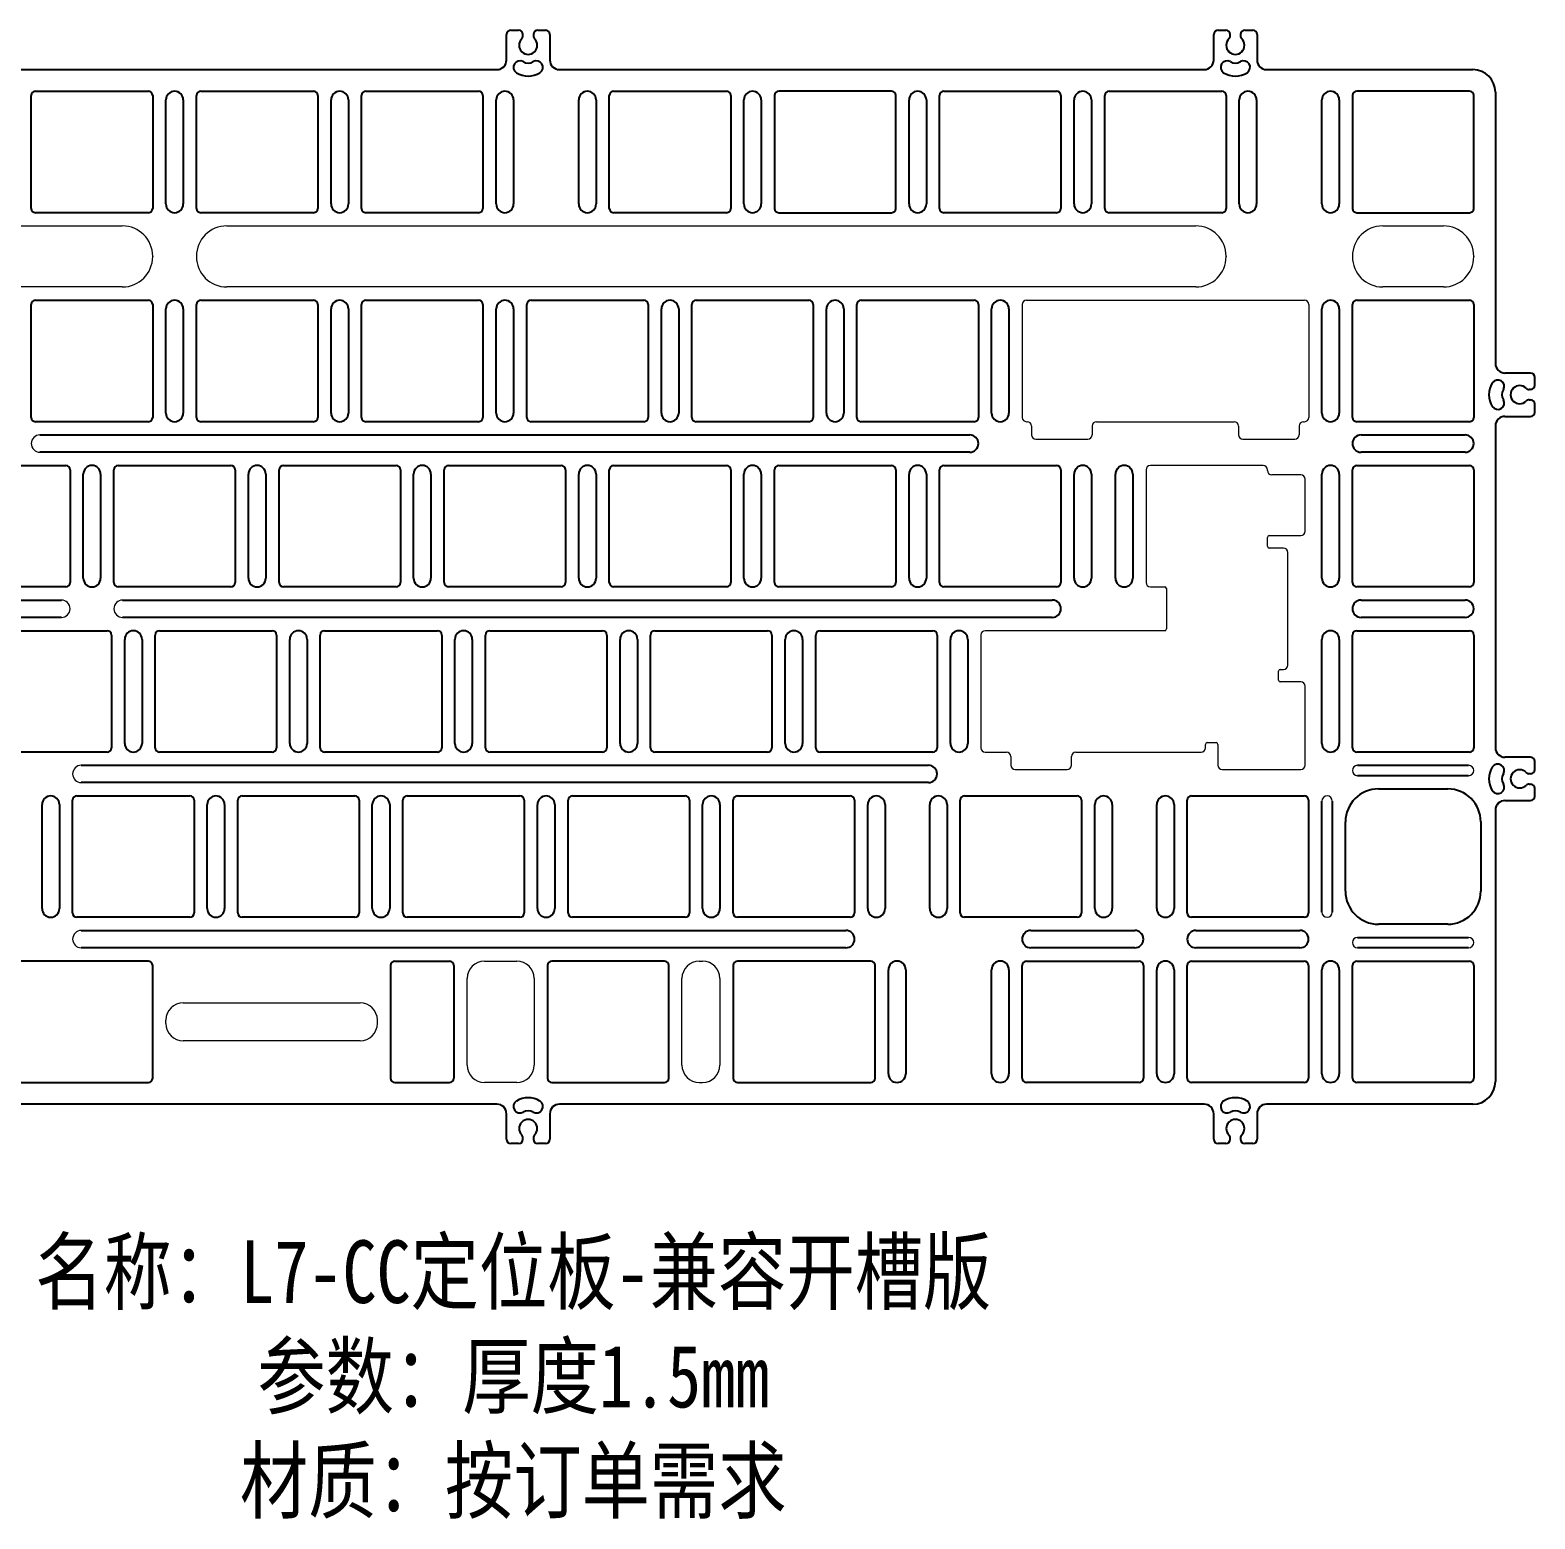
# Model space of a CAD drawing. Header units: millimetres. Extents: x 11762 to 12076, y -129 to 43.
# Drawn here: x 11902.2 to 12075.8, y -128.5 to 43.2 of the extents above; entities that cross this region are included whole.
import ezdxf

# ---------------------------------------------------------------- set-up
doc = ezdxf.new("R2010")
doc.units = ezdxf.units.MM
doc.layers.add('图框', color=7, linetype='Continuous')
doc.layers.add('标注', color=3, linetype='Continuous', lineweight=9)
doc.styles.add('宋体', font='', dxfattribs={"width": 0.8})
doc.styles.get('宋体').set_extended_font_data('SimSun')

# ---------------------------------------------------------------- blocks, each defined once
blk = doc.blocks.new('dwbhcjjrk')
at = {"color": 7, "linetype": 'Continuous'}
for p, q in [((45104.66, -5208.81), (45104.66, -5221.81)), ((45118.16, -5208.31), (45105.16, -5208.31)), ((45118.66, -5208.9), (45118.66, -5208.81)), ((45122.52, -5209.4), (45119.16, -5209.4)), ((45123.02, -5215.9), (45123.02, -5209.9)), ((45118.86, -5216.4), (45122.52, -5216.4)), ((45118.66, -5217.63), (45118.66, -5216.6)), ((45120.52, -5217.83), (45118.86, -5217.83)), ((45121.02, -5231.33), (45121.02, -5218.33)), ((45105.16, -5222.31), (45106.82, -5222.31)), ((45107.02, -5222.51), (45107.02, -5227.16)), ((45085.61, -5227.86), (45085.61, -5240.86)), ((45106.82, -5227.36), (45086.11, -5227.36)), ((45119.95, -5233.07), (45119.95, -5232.03)), ((45120.15, -5231.83), (45120.52, -5231.83)), ((45122.52, -5233.27), (45120.15, -5233.27)), ((45123.02, -5242.86), (45123.02, -5233.77)), ((45111.51, -5240.86), (45111.51, -5240.47)), ((45111.71, -5240.27), (45112.75, -5240.27)), ((45112.95, -5240.47), (45112.95, -5242.86)), ((45086.11, -5241.36), (45088.57, -5241.36)), ((45089.07, -5241.86), (45089.07, -5242.86)), ((45096.07, -5242.86), (45096.07, -5241.86)), ((45096.57, -5241.36), (45111.01, -5241.36)), ((45089.57, -5243.36), (45095.57, -5243.36)), ((45113.45, -5243.36), (45122.52, -5243.36))]:
    blk.add_line(p, q, dxfattribs=at)
for centre, radius, start, end in [((45105.16, -5208.81), 0.5, 90, 180), ((45118.16, -5208.81), 0.5, 0, 90), ((45119.16, -5208.9), 0.5, 180, 270), ((45122.52, -5209.9), 0.5, 0, 90), ((45118.86, -5216.6), 0.2, 90, 180), ((45122.52, -5215.9), 0.5, 270, 0), ((45118.86, -5217.63), 0.2, 180, 270), ((45120.52, -5218.33), 0.5, 0, 90), ((45105.16, -5221.81), 0.5, 180, 270), ((45106.82, -5222.51), 0.2, 0, 90), ((45086.11, -5227.86), 0.5, 90, 180), ((45106.82, -5227.16), 0.2, 270, 0), ((45120.15, -5232.03), 0.2, 90, 180), ((45120.52, -5231.33), 0.5, 270, 0), ((45120.15, -5233.07), 0.2, 180, 270), ((45122.52, -5233.77), 0.5, 0, 90), ((45111.71, -5240.47), 0.2, 90, 180), ((45112.75, -5240.47), 0.2, 0, 90), ((45086.11, -5240.86), 0.5, 180, 270), ((45088.57, -5241.86), 0.5, 0, 90), ((45096.57, -5241.86), 0.5, 90, 180), ((45111.01, -5240.86), 0.5, 270, 0), ((45089.57, -5242.86), 0.5, 180, 270), ((45095.57, -5242.86), 0.5, 270, 0), ((45113.45, -5242.86), 0.5, 180, 270), ((45122.52, -5242.86), 0.5, 270, 0)]:
    blk.add_arc(centre, radius, start, end, dxfattribs=at)
blk = doc.blocks.new('tgjrkk')
at = {"color": 7}
for p, q in [((45404.43, -5423), (45436.48, -5423)), ((45403.93, -5423.5), (45403.93, -5436.5)), ((45436.98, -5423.5), (45436.98, -5436.5)), ((45404.43, -5437), (45404.51, -5437)), ((45405.01, -5437.5), (45405.01, -5438.5)), ((45412.01, -5437.5), (45412.01, -5438.5)), ((45412.51, -5437), (45428.39, -5437)), ((45428.89, -5437.5), (45428.89, -5438.5)), ((45435.89, -5437.5), (45435.89, -5438.5)), ((45436.39, -5437), (45436.48, -5437)), ((45405.51, -5439), (45411.51, -5439)), ((45429.39, -5439), (45435.39, -5439))]:
    blk.add_line(p, q, dxfattribs=at)
for centre, start, end in [((45404.43, -5423.5), 90, 180), ((45436.48, -5423.5), 0, 90), ((45404.43, -5436.5), 180, 270), ((45436.48, -5436.5), 270, 0), ((45404.51, -5437.5), 0, 90), ((45405.51, -5438.5), 180, 270), ((45411.51, -5438.5), 270, 0), ((45412.51, -5437.5), 90, 180), ((45428.39, -5437.5), 0, 90), ((45429.39, -5438.5), 180, 270), ((45435.39, -5438.5), 270, 0), ((45436.39, -5437.5), 90, 180)]:
    blk.add_arc(centre, 0.5, start, end, dxfattribs=at)

msp = doc.modelspace()

# ---------------------------------------------------------------- linework, layer by layer
at = {"color": 7, "linetype": 'Continuous'}
for p, q in [((11957.12, 39.72), (11957.12, 42.67)), ((11957.62, 43.17), (11958.52, 43.17)), ((11959.02, 42.51), (11959.02, 42.67)), ((11960.22, 42.67), (11960.22, 42.51)), ((11960.72, 43.17), (11961.62, 43.17)), ((11962.12, 42.67), (11962.12, 39.72)), ((12038.7, 39.72), (12038.7, 42.67)), ((12039.2, 43.17), (12040.1, 43.17)), ((12040.6, 42.51), (12040.6, 42.67)), ((12041.8, 42.67), (12041.8, 42.51)), ((12042.3, 43.17), (12043.2, 43.17)), ((12043.7, 42.67), (12043.7, 39.72)), ((11881.64, 38.62), (11956.02, 38.62)), ((11963.22, 38.62), (12037.6, 38.62)), ((12044.8, 38.62), (12068.6, 38.62)), ((11902.3, 22.62), (11902.3, 35.62)), ((11902.8, 36.12), (11915.8, 36.12)), ((11916.3, 35.62), (11916.3, 22.62)), ((11921.35, 22.62), (11921.35, 35.62)), ((11921.85, 36.12), (11934.85, 36.12)), ((11935.35, 35.62), (11935.35, 22.62)), ((11940.4, 22.62), (11940.4, 35.62)), ((11940.9, 36.12), (11953.9, 36.12)), ((11954.4, 35.62), (11954.4, 22.62)), ((11968.98, 22.62), (11968.98, 35.62)), ((11969.48, 36.12), (11982.48, 36.12)), ((11982.98, 35.62), (11982.98, 22.62)), ((11988.03, 35.62), (11988.03, 22.62)), ((12001.53, 36.12), (11988.53, 36.12)), ((12002.03, 22.62), (12002.03, 35.62)), ((12007.08, 22.62), (12007.08, 35.62)), ((12007.58, 36.12), (12020.58, 36.12)), ((12021.08, 35.62), (12021.08, 22.62)), ((12026.13, 22.62), (12026.13, 35.62)), ((12026.63, 36.12), (12039.63, 36.12)), ((12040.13, 35.62), (12040.13, 22.62)), ((12054.7, 35.62), (12054.7, 22.62)), ((12068.2, 36.12), (12055.2, 36.12)), ((12068.7, 22.62), (12068.7, 35.62)), ((12071.2, 36.02), (12071.2, 4.71)), ((11915.8, 22.12), (11902.8, 22.12)), ((11934.85, 22.12), (11921.85, 22.12)), ((11953.9, 22.12), (11940.9, 22.12)), ((11982.48, 22.12), (11969.48, 22.12)), ((11988.53, 22.12), (12001.53, 22.12)), ((12020.58, 22.12), (12007.58, 22.12)), ((12039.63, 22.12), (12026.63, 22.12)), ((12055.2, 22.12), (12068.2, 22.12)), ((11902.3, -1.48), (11902.3, 11.52)), ((11902.8, 12.02), (11915.8, 12.02)), ((11916.3, 11.52), (11916.3, -1.48)), ((11921.35, -1.48), (11921.35, 11.52)), ((11921.85, 12.02), (11934.85, 12.02)), ((11935.35, 11.52), (11935.35, -1.48)), ((11940.4, -1.48), (11940.4, 11.52)), ((11940.9, 12.02), (11953.9, 12.02)), ((11954.4, 11.52), (11954.4, -1.48)), ((11959.45, -1.48), (11959.45, 11.52)), ((11959.95, 12.02), (11972.95, 12.02)), ((11973.45, 11.52), (11973.45, -1.48)), ((11978.5, -1.48), (11978.5, 11.52)), ((11979, 12.02), (11992, 12.02)), ((11992.5, 11.52), (11992.5, -1.48)), ((11997.55, -1.48), (11997.55, 11.52)), ((11998.05, 12.02), (12011.05, 12.02)), ((12011.55, 11.52), (12011.55, -1.48)), ((12054.7, -1.48), (12054.7, 11.52)), ((12055.2, 12.02), (12068.2, 12.02)), ((12068.7, 11.52), (12068.7, -1.48)), ((12075.25, 3.63), (12072.3, 3.63)), ((12075.75, 2.23), (12075.75, 3.13)), ((12075.25, 1.73), (12075.1, 1.73)), ((12075.1, 0.53), (12075.25, 0.53)), ((12075.75, -0.87), (12075.75, 0.03)), ((12072.3, -1.37), (12075.25, -1.37)), ((11915.8, -1.98), (11902.8, -1.98)), ((11934.85, -1.98), (11921.85, -1.98)), ((11953.9, -1.98), (11940.9, -1.98)), ((11972.95, -1.98), (11959.95, -1.98)), ((11992, -1.98), (11979, -1.98)), ((12011.05, -1.98), (11998.05, -1.98)), ((12068.2, -1.98), (12055.2, -1.98)), ((12071.2, -2.46), (12071.2, -39.59)), ((11893.28, -7.03), (11906.28, -7.03)), ((11906.78, -7.53), (11906.78, -20.53)), ((11911.83, -20.53), (11911.83, -7.53)), ((11912.33, -7.03), (11925.33, -7.03)), ((11925.83, -7.53), (11925.83, -20.53)), ((11930.88, -20.53), (11930.88, -7.53)), ((11931.38, -7.03), (11944.38, -7.03)), ((11944.88, -7.53), (11944.88, -20.53)), ((11949.93, -20.53), (11949.93, -7.53)), ((11950.43, -7.03), (11963.43, -7.03)), ((11963.93, -7.53), (11963.93, -20.53)), ((11968.98, -20.53), (11968.98, -7.53)), ((11969.48, -7.03), (11982.48, -7.03)), ((11982.98, -7.53), (11982.98, -20.53)), ((11988.03, -20.53), (11988.03, -7.53)), ((11988.53, -7.03), (12001.53, -7.03)), ((12002.03, -7.53), (12002.03, -20.53)), ((12007.08, -20.53), (12007.08, -7.53)), ((12007.58, -7.03), (12020.58, -7.03)), ((12021.08, -7.53), (12021.08, -20.53)), ((12054.7, -20.53), (12054.7, -7.53)), ((12055.2, -7.03), (12068.2, -7.03)), ((12068.7, -7.53), (12068.7, -20.53)), ((11906.28, -21.03), (11893.28, -21.03)), ((11925.33, -21.03), (11912.33, -21.03)), ((11944.38, -21.03), (11931.38, -21.03)), ((11963.43, -21.03), (11950.43, -21.03)), ((11982.48, -21.03), (11969.48, -21.03)), ((12001.53, -21.03), (11988.53, -21.03)), ((12020.58, -21.03), (12007.58, -21.03)), ((12068.2, -21.03), (12055.2, -21.03)), ((11898.04, -26.08), (11911.04, -26.08)), ((11911.54, -26.58), (11911.54, -39.58)), ((11916.59, -39.58), (11916.59, -26.58)), ((11917.09, -26.08), (11930.09, -26.08)), ((11930.59, -26.58), (11930.59, -39.58)), ((11935.64, -39.58), (11935.64, -26.58)), ((11936.14, -26.08), (11949.14, -26.08)), ((11949.64, -26.58), (11949.64, -39.58)), ((11954.69, -39.58), (11954.69, -26.58)), ((11955.19, -26.08), (11968.19, -26.08)), ((11968.69, -26.58), (11968.69, -39.58)), ((11973.74, -39.58), (11973.74, -26.58)), ((11974.24, -26.08), (11987.24, -26.08)), ((11987.74, -26.58), (11987.74, -39.58)), ((11992.79, -39.58), (11992.79, -26.58)), ((11993.29, -26.08), (12006.29, -26.08)), ((12006.79, -26.58), (12006.79, -39.58)), ((12054.7, -39.58), (12054.7, -26.58)), ((12055.2, -26.08), (12068.2, -26.08)), ((12068.7, -26.58), (12068.7, -39.58)), ((11911.04, -40.08), (11898.04, -40.08)), ((11930.09, -40.08), (11917.09, -40.08)), ((11949.14, -40.08), (11936.14, -40.08)), ((11968.19, -40.08), (11955.19, -40.08)), ((11987.24, -40.08), (11974.24, -40.08)), ((12006.29, -40.08), (11993.29, -40.08)), ((12068.2, -40.08), (12055.2, -40.08)), ((12075.25, -40.67), (12072.3, -40.67)), ((12075.75, -42.07), (12075.75, -41.17)), ((12075.25, -42.57), (12075.1, -42.57)), ((11907.57, -45.13), (11920.57, -45.13)), ((11926.62, -45.13), (11939.62, -45.13)), ((11945.67, -45.13), (11958.67, -45.13)), ((11964.72, -45.13), (11977.72, -45.13)), ((11983.77, -45.13), (11996.77, -45.13)), ((12009.96, -45.13), (12022.96, -45.13)), ((12036.15, -45.13), (12049.15, -45.13)), ((12057.7, -44.33), (12065.7, -44.33)), ((12075.1, -43.77), (12075.25, -43.77)), ((12075.75, -45.17), (12075.75, -44.27)), ((11907.07, -58.63), (11907.07, -45.63)), ((11921.07, -45.63), (11921.07, -58.63)), ((11926.12, -58.63), (11926.12, -45.63)), ((11940.12, -45.63), (11940.12, -58.63)), ((11945.17, -58.63), (11945.17, -45.63)), ((11959.17, -45.63), (11959.17, -58.63)), ((11964.22, -58.63), (11964.22, -45.63)), ((11978.22, -45.63), (11978.22, -58.63)), ((11983.27, -58.63), (11983.27, -45.63)), ((11997.27, -45.63), (11997.27, -58.63)), ((12009.46, -58.63), (12009.46, -45.63)), ((12023.46, -45.63), (12023.46, -58.63)), ((12035.65, -58.63), (12035.65, -45.63)), ((12049.65, -45.63), (12049.65, -58.63)), ((12071.2, -46.76), (12071.2, -78.08)), ((12072.3, -45.67), (12075.25, -45.67)), ((12053.9, -56.13), (12053.9, -48.13)), ((12069.5, -48.13), (12069.5, -56.13)), ((11920.57, -59.13), (11907.57, -59.13)), ((11939.62, -59.13), (11926.62, -59.13)), ((11958.67, -59.13), (11945.67, -59.13)), ((11977.72, -59.13), (11964.72, -59.13)), ((11996.77, -59.13), (11983.77, -59.13)), ((12022.96, -59.13), (12009.96, -59.13)), ((12049.15, -59.13), (12036.15, -59.13)), ((12065.7, -59.93), (12057.7, -59.93)), ((11915.8, -64.18), (11890.9, -64.18)), ((11975.34, -64.18), (11962.34, -64.18)), ((11999.15, -64.18), (11983.77, -64.18)), ((12017.1, -64.18), (12030.1, -64.18)), ((12036.15, -64.18), (12049.15, -64.18)), ((12055.2, -64.18), (12068.2, -64.18)), ((11916.3, -77.68), (11916.3, -64.68)), ((11961.84, -64.68), (11961.84, -77.68)), ((11975.84, -77.68), (11975.84, -64.68)), ((11983.27, -64.68), (11983.27, -77.68)), ((11999.65, -77.68), (11999.65, -64.68)), ((12016.6, -77.68), (12016.6, -64.68)), ((12030.6, -64.68), (12030.6, -77.68)), ((12035.65, -77.68), (12035.65, -64.68)), ((12049.65, -64.68), (12049.65, -77.68)), ((12054.7, -77.68), (12054.7, -64.68)), ((12068.7, -64.68), (12068.7, -77.68)), ((11890.9, -78.18), (11915.8, -78.18)), ((11962.34, -78.18), (11975.34, -78.18)), ((11983.77, -78.18), (11999.15, -78.18)), ((12030.1, -78.18), (12017.1, -78.18)), ((12049.15, -78.18), (12036.15, -78.18)), ((12068.2, -78.18), (12055.2, -78.18)), ((11956.02, -80.68), (11881.64, -80.68)), ((12037.6, -80.68), (11963.22, -80.68)), ((12068.6, -80.68), (12044.8, -80.68)), ((11957.12, -84.73), (11957.12, -81.78)), ((11962.12, -81.78), (11962.12, -84.73)), ((12038.7, -84.73), (12038.7, -81.78)), ((12043.7, -81.78), (12043.7, -84.73)), ((11959.02, -84.73), (11959.02, -84.57)), ((11960.22, -84.57), (11960.22, -84.73)), ((12040.6, -84.73), (12040.6, -84.57)), ((12041.8, -84.57), (12041.8, -84.73)), ((11958.52, -85.23), (11957.62, -85.23)), ((11961.62, -85.23), (11960.72, -85.23)), ((12040.1, -85.23), (12039.2, -85.23)), ((12043.2, -85.23), (12042.3, -85.23))]:
    msp.add_line(p, q, dxfattribs=at)
at = {"color": 2, "linetype": 'Continuous'}
for p, q in [((11917.83, 23.12), (11917.83, 35.12)), ((11919.83, 35.12), (11919.83, 23.12)), ((11936.88, 23.12), (11936.88, 35.12)), ((11938.88, 35.12), (11938.88, 23.12)), ((11955.93, 23.12), (11955.93, 35.12)), ((11957.93, 35.12), (11957.93, 23.12)), ((11965.45, 23.12), (11965.45, 35.12)), ((11967.45, 35.12), (11967.45, 23.12)), ((11984.5, 23.12), (11984.5, 35.12)), ((11986.5, 35.12), (11986.5, 23.12)), ((12003.55, 23.12), (12003.55, 35.12)), ((12005.55, 35.12), (12005.55, 23.12)), ((12022.6, 23.12), (12022.6, 35.12)), ((12024.6, 35.12), (12024.6, 23.12)), ((12041.65, 23.12), (12041.65, 35.12)), ((12043.65, 35.12), (12043.65, 23.12)), ((12051.18, 23.12), (12051.18, 35.12)), ((12053.18, 35.12), (12053.18, 23.12)), ((11917.83, -0.98), (11917.83, 11.02)), ((11919.83, 11.02), (11919.83, -0.98)), ((11936.88, -0.98), (11936.88, 11.02)), ((11938.88, 11.02), (11938.88, -0.98)), ((11955.93, -0.98), (11955.93, 11.02)), ((11957.93, 11.02), (11957.93, -0.98)), ((11974.98, -0.98), (11974.98, 11.02)), ((11976.98, 11.02), (11976.98, -0.98)), ((11994.03, -0.98), (11994.03, 11.02)), ((11996.03, 11.02), (11996.03, -0.98)), ((12013.08, -0.98), (12013.08, 11.02)), ((12015.08, 11.02), (12015.08, -0.98)), ((12051.18, -0.98), (12051.18, 11.02)), ((12053.18, 11.02), (12053.18, -0.98)), ((11903.3, -3.5), (12010.55, -3.5)), ((12055.7, -3.5), (12067.7, -3.5)), ((12010.55, -5.5), (11903.3, -5.5)), ((12067.7, -5.5), (12055.7, -5.5)), ((11908.3, -20.03), (11908.3, -8.03)), ((11910.3, -8.03), (11910.3, -20.03)), ((11927.35, -20.03), (11927.35, -8.03)), ((11929.35, -8.03), (11929.35, -20.03)), ((11946.4, -20.03), (11946.4, -8.03)), ((11948.4, -8.03), (11948.4, -20.03)), ((11965.45, -20.03), (11965.45, -8.03)), ((11967.45, -8.03), (11967.45, -20.03)), ((11984.5, -20.03), (11984.5, -8.03)), ((11986.5, -8.03), (11986.5, -20.03)), ((12003.55, -20.03), (12003.55, -8.03)), ((12005.55, -8.03), (12005.55, -20.03)), ((12022.6, -20.03), (12022.6, -8.03)), ((12024.6, -8.03), (12024.6, -20.03)), ((12027.37, -20.03), (12027.37, -8.03)), ((12029.37, -8.03), (12029.37, -20.03)), ((12051.18, -20.03), (12051.18, -8.03)), ((12053.18, -8.03), (12053.18, -20.03)), ((11798.53, -22.55), (11905.78, -22.55)), ((11912.83, -22.55), (12020.08, -22.55)), ((12055.7, -22.55), (12067.7, -22.55)), ((11905.78, -24.55), (11798.53, -24.55)), ((12020.08, -24.55), (11912.83, -24.55)), ((12067.7, -24.55), (12055.7, -24.55)), ((11913.07, -39.08), (11913.07, -27.08)), ((11915.07, -27.08), (11915.07, -39.08)), ((11932.12, -39.08), (11932.12, -27.08)), ((11934.12, -27.08), (11934.12, -39.08)), ((11951.17, -39.08), (11951.17, -27.08)), ((11953.17, -27.08), (11953.17, -39.08)), ((11970.22, -39.08), (11970.22, -27.08)), ((11972.22, -27.08), (11972.22, -39.08)), ((11989.27, -39.08), (11989.27, -27.08)), ((11991.27, -27.08), (11991.27, -39.08)), ((12008.32, -39.08), (12008.32, -27.08)), ((12010.32, -27.08), (12010.32, -39.08)), ((12051.18, -39.08), (12051.18, -27.08)), ((12053.18, -27.08), (12053.18, -39.08)), ((11908.07, -41.6), (12005.79, -41.6)), ((12055.3, -41.6), (12068.1, -41.6)), ((12068.1, -42.8), (12055.3, -42.8)), ((12005.79, -43.6), (11908.07, -43.6)), ((11903.54, -58.13), (11903.54, -46.13)), ((11905.54, -46.13), (11905.54, -58.13)), ((11922.59, -58.13), (11922.59, -46.13)), ((11924.59, -46.13), (11924.59, -58.13)), ((11941.64, -58.13), (11941.64, -46.13)), ((11943.64, -46.13), (11943.64, -58.13)), ((11960.69, -58.13), (11960.69, -46.13)), ((11962.69, -46.13), (11962.69, -58.13)), ((11979.74, -58.13), (11979.74, -46.13)), ((11981.74, -46.13), (11981.74, -58.13)), ((11998.79, -58.13), (11998.79, -46.13)), ((12000.79, -46.13), (12000.79, -58.13)), ((12005.94, -58.13), (12005.94, -46.13)), ((12007.94, -46.13), (12007.94, -58.13)), ((12024.99, -58.13), (12024.99, -46.13)), ((12026.99, -46.13), (12026.99, -58.13)), ((12032.13, -58.13), (12032.13, -46.13)), ((12034.13, -46.13), (12034.13, -58.13)), ((12051.18, -58.53), (12051.18, -45.73)), ((12052.38, -45.73), (12052.38, -58.53)), ((11908.07, -60.65), (11996.27, -60.65)), ((12017.6, -60.65), (12029.6, -60.65)), ((12036.65, -60.65), (12048.65, -60.65)), ((12055.3, -61.45), (12068.1, -61.45)), ((11996.27, -62.65), (11908.07, -62.65)), ((12029.6, -62.65), (12017.6, -62.65)), ((12048.65, -62.65), (12036.65, -62.65)), ((12068.1, -62.65), (12055.3, -62.65)), ((12001.17, -77.18), (12001.17, -65.18)), ((12003.17, -65.18), (12003.17, -77.18)), ((12013.08, -77.18), (12013.08, -65.18)), ((12015.08, -65.18), (12015.08, -77.18)), ((12032.13, -77.18), (12032.13, -65.18)), ((12034.13, -65.18), (12034.13, -77.18)), ((12051.18, -77.18), (12051.18, -65.18)), ((12053.18, -65.18), (12053.18, -77.18))]:
    msp.add_line(p, q, dxfattribs=at)
at = {"color": 7}
for p, q in [((11944.25, -64.18), (11950.55, -64.18)), ((11943.75, -64.68), (11943.75, -77.68)), ((11951.05, -64.68), (11951.05, -77.68)), ((11944.25, -78.18), (11950.55, -78.18))]:
    msp.add_line(p, q, dxfattribs=at)
at = {"color": 7, "linetype": 'Continuous'}
for centre, radius, start, end in [((11957.62, 42.67), 0.5, 90, 180), ((11958.52, 42.67), 0.5, 360, 90), ((11959.62, 41.42), 1.05, 135.2111, 44.7937), ((11958.52, 42.51), 0.5, 315.2111, 0), ((11960.72, 42.67), 0.5, 90, 180), ((11960.72, 42.51), 0.5, 180, 224.7937), ((11961.62, 42.67), 0.5, 0, 90), ((12039.2, 42.67), 0.5, 90, 180), ((12040.1, 42.67), 0.5, 360, 90), ((12041.2, 41.42), 1.05, 135.2111, 44.7937), ((12040.1, 42.51), 0.5, 315.2111, 0), ((12042.3, 42.67), 0.5, 90, 180), ((12042.3, 42.51), 0.5, 180, 224.7937), ((12043.2, 42.67), 0.5, 0, 90), ((11956.02, 39.72), 1.1, 270, 0), ((11963.22, 39.72), 1.1, 180, 270), ((12037.6, 39.72), 1.1, 270, 0), ((12044.8, 39.72), 1.1, 180, 270), ((12068.6, 36.02), 2.6, 0, 90), ((11902.8, 35.62), 0.5, 90, 180), ((11915.8, 35.62), 0.5, 0, 90), ((11921.85, 35.62), 0.5, 90, 180), ((11934.85, 35.62), 0.5, 0, 90), ((11940.9, 35.62), 0.5, 90, 180), ((11953.9, 35.62), 0.5, 0, 90), ((11969.48, 35.62), 0.5, 90, 180), ((11982.48, 35.62), 0.5, 0, 90), ((11988.53, 35.62), 0.5, 90, 180), ((12001.53, 35.62), 0.5, 0, 90), ((12007.58, 35.62), 0.5, 90, 180), ((12020.58, 35.62), 0.5, 0, 90), ((12026.63, 35.62), 0.5, 90, 180), ((12039.63, 35.62), 0.5, 0, 90), ((12055.2, 35.62), 0.5, 90, 180), ((12068.2, 35.62), 0.5, 0, 90), ((11902.8, 22.62), 0.5, 180, 270), ((11915.8, 22.62), 0.5, 270, 0), ((11921.85, 22.62), 0.5, 180, 270), ((11934.85, 22.62), 0.5, 270, 0), ((11940.9, 22.62), 0.5, 180, 270), ((11953.9, 22.62), 0.5, 270, 0), ((11969.48, 22.62), 0.5, 180, 270), ((11982.48, 22.62), 0.5, 270, 0), ((11988.53, 22.62), 0.5, 180, 270), ((12001.53, 22.62), 0.5, 270, 0), ((12007.58, 22.62), 0.5, 180, 270), ((12020.58, 22.62), 0.5, 270, 0), ((12026.63, 22.62), 0.5, 180, 270), ((12039.63, 22.62), 0.5, 270, 0), ((12055.2, 22.62), 0.5, 180, 270), ((12068.2, 22.62), 0.5, 270, 0), ((11902.8, 11.52), 0.5, 90, 180), ((11915.8, 11.52), 0.5, 0, 90), ((11921.85, 11.52), 0.5, 90, 180), ((11934.85, 11.52), 0.5, 0, 90), ((11940.9, 11.52), 0.5, 90, 180), ((11953.9, 11.52), 0.5, 0, 90), ((11959.95, 11.52), 0.5, 90, 180), ((11972.95, 11.52), 0.5, 0, 90), ((11979, 11.52), 0.5, 90, 180), ((11992, 11.52), 0.5, 0, 90), ((11998.05, 11.52), 0.5, 90, 180), ((12011.05, 11.52), 0.5, 0, 90), ((12055.2, 11.52), 0.5, 90, 180), ((12068.2, 11.52), 0.5, 0, 90), ((12072.3, 4.73), 1.1, 180.7916, 270), ((12075.25, 3.13), 0.5, 0, 90), ((12074, 1.13), 1.05, 45.2063, 314.7889), ((12075.1, 2.23), 0.5, 225.2063, 270), ((12075.25, 2.23), 0.5, 270, 0), ((12075.1, 0.03), 0.5, 90, 134.7889), ((12075.25, 0.03), 0.5, 0, 90), ((11902.8, -1.48), 0.5, 180, 270), ((11915.8, -1.48), 0.5, 270, 360), ((11921.85, -1.48), 0.5, 180, 270), ((11934.85, -1.48), 0.5, 270, 360), ((11940.9, -1.48), 0.5, 180, 270), ((11953.9, -1.48), 0.5, 270, 0), ((11959.95, -1.48), 0.5, 180, 270), ((11972.95, -1.48), 0.5, 270, 0), ((11979, -1.48), 0.5, 180, 270), ((11992, -1.48), 0.5, 270, 0), ((11998.05, -1.48), 0.5, 180, 270), ((12011.05, -1.48), 0.5, 270, 360), ((12055.2, -1.48), 0.5, 180, 270), ((12068.2, -1.48), 0.5, 270, 0), ((12072.3, -2.47), 1.1, 90, 179.2084), ((12075.25, -0.87), 0.5, 270, 0), ((11906.28, -7.53), 0.5, 0, 90), ((11912.33, -7.53), 0.5, 90, 180), ((11925.33, -7.53), 0.5, 0, 90), ((11931.38, -7.53), 0.5, 90, 180), ((11944.38, -7.53), 0.5, 0, 90), ((11950.43, -7.53), 0.5, 90, 180), ((11963.43, -7.53), 0.5, 0, 90), ((11969.48, -7.53), 0.5, 90, 180), ((11982.48, -7.53), 0.5, 0, 90), ((11988.53, -7.53), 0.5, 90, 180), ((12001.53, -7.53), 0.5, 0, 90), ((12007.58, -7.53), 0.5, 90, 180), ((12020.58, -7.53), 0.5, 0, 90), ((12055.2, -7.53), 0.5, 90, 180), ((12068.2, -7.53), 0.5, 0, 90), ((11906.28, -20.53), 0.5, 270, 360), ((11912.33, -20.53), 0.5, 180, 270), ((11925.33, -20.53), 0.5, 270, 360), ((11931.38, -20.53), 0.5, 180, 270), ((11944.38, -20.53), 0.5, 270, 0), ((11950.43, -20.53), 0.5, 180, 270), ((11963.43, -20.53), 0.5, 270, 360), ((11969.48, -20.53), 0.5, 180, 270), ((11982.48, -20.53), 0.5, 270, 360), ((11988.53, -20.53), 0.5, 180, 270), ((12001.53, -20.53), 0.5, 270, 360), ((12007.58, -20.53), 0.5, 180, 270), ((12020.58, -20.53), 0.5, 270, 360), ((12055.2, -20.53), 0.5, 180, 270), ((12068.2, -20.53), 0.5, 270, 0), ((11911.04, -26.58), 0.5, 0, 90), ((11917.09, -26.58), 0.5, 90, 180), ((11930.09, -26.58), 0.5, 0, 90), ((11936.14, -26.58), 0.5, 90, 180), ((11949.14, -26.58), 0.5, 0, 90), ((11955.19, -26.58), 0.5, 90, 180), ((11968.19, -26.58), 0.5, 0, 90), ((11974.24, -26.58), 0.5, 90, 180), ((11987.24, -26.58), 0.5, 0, 90), ((11993.29, -26.58), 0.5, 90, 180), ((12006.29, -26.58), 0.5, 0, 90), ((12055.2, -26.58), 0.5, 90, 180), ((12068.2, -26.58), 0.5, 0, 90), ((11911.04, -39.58), 0.5, 270, 360), ((11917.09, -39.58), 0.5, 180, 270), ((11930.09, -39.58), 0.5, 270, 360), ((11936.14, -39.58), 0.5, 180, 270), ((11949.14, -39.58), 0.5, 270, 0), ((11955.19, -39.58), 0.5, 180, 270), ((11968.19, -39.58), 0.5, 270, 0), ((11974.24, -39.58), 0.5, 180, 270), ((11987.24, -39.58), 0.5, 270, 360), ((11993.29, -39.58), 0.5, 180, 270), ((12006.29, -39.58), 0.5, 270, 360), ((12055.2, -39.58), 0.5, 180, 270), ((12068.2, -39.58), 0.5, 270, 0), ((12072.3, -39.57), 1.1, 180.7916, 270), ((12075.25, -41.17), 0.5, 0, 90), ((12074, -43.17), 1.05, 45.2063, 314.7889), ((12075.1, -42.07), 0.5, 225.2063, 270), ((12075.25, -42.07), 0.5, 270, 0), ((11907.57, -45.63), 0.5, 90, 180), ((11920.57, -45.63), 0.5, 0, 90), ((11926.62, -45.63), 0.5, 90, 180), ((11939.62, -45.63), 0.5, 0, 90), ((11945.67, -45.63), 0.5, 90, 180), ((11958.67, -45.63), 0.5, 0, 90), ((11964.72, -45.63), 0.5, 90, 180), ((11977.72, -45.63), 0.5, 0, 90), ((11983.77, -45.63), 0.5, 90, 180), ((11996.77, -45.63), 0.5, 0, 90), ((12009.96, -45.63), 0.5, 90, 180), ((12022.96, -45.63), 0.5, 0, 90), ((12036.15, -45.63), 0.5, 90, 180), ((12049.15, -45.63), 0.5, 0, 90), ((12057.7, -48.13), 3.8, 90, 180), ((12065.7, -48.13), 3.8, 0, 90), ((12075.1, -44.27), 0.5, 90, 134.7889), ((12075.25, -44.27), 0.5, 0, 90), ((12072.3, -46.77), 1.1, 90, 179.2084), ((12075.25, -45.17), 0.5, 270, 0), ((12057.7, -56.13), 3.8, 180, 270), ((12065.7, -56.13), 3.8, 270, 0), ((11907.57, -58.63), 0.5, 180, 270), ((11920.57, -58.63), 0.5, 270, 0), ((11926.62, -58.63), 0.5, 180, 270), ((11939.62, -58.63), 0.5, 270, 360), ((11945.67, -58.63), 0.5, 180, 270), ((11958.67, -58.63), 0.5, 270, 0), ((11964.72, -58.63), 0.5, 180, 270), ((11977.72, -58.63), 0.5, 270, 0), ((11983.77, -58.63), 0.5, 180, 270), ((11996.77, -58.63), 0.5, 270, 0), ((12009.96, -58.63), 0.5, 180, 270), ((12022.96, -58.63), 0.5, 270, 360), ((12036.15, -58.63), 0.5, 180, 270), ((12049.15, -58.63), 0.5, 270, 360), ((11915.8, -64.68), 0.5, 0, 90), ((11962.34, -64.68), 0.5, 90, 180), ((11975.34, -64.68), 0.5, 0, 90), ((11983.77, -64.68), 0.5, 90, 180), ((11999.15, -64.68), 0.5, 0, 90), ((12017.1, -64.68), 0.5, 90, 180), ((12030.1, -64.68), 0.5, 0, 90), ((12036.15, -64.68), 0.5, 90, 180), ((12049.15, -64.68), 0.5, 0, 90), ((12055.2, -64.68), 0.5, 90, 180), ((12068.2, -64.68), 0.5, 0, 90), ((11915.8, -77.68), 0.5, 270, 0), ((11962.34, -77.68), 0.5, 180, 270), ((11975.34, -77.68), 0.5, 270, 0), ((11983.77, -77.68), 0.5, 180, 270), ((11999.15, -77.68), 0.5, 270, 0), ((12017.1, -77.68), 0.5, 180, 270), ((12030.1, -77.68), 0.5, 270, 0), ((12036.15, -77.68), 0.5, 180, 270), ((12049.15, -77.68), 0.5, 270, 360), ((12055.2, -77.68), 0.5, 180, 270), ((12068.2, -77.68), 0.5, 270, 0), ((12068.6, -78.08), 2.6, 270, 0), ((11956.02, -81.78), 1.1, 0, 90), ((11963.22, -81.78), 1.1, 90, 180), ((12037.6, -81.78), 1.1, 0, 90), ((12044.8, -81.78), 1.1, 90, 180), ((11959.62, -83.48), 1.05, 315.2111, 224.7937), ((12041.2, -83.48), 1.05, 315.2111, 224.7937), ((11957.62, -84.73), 0.5, 180, 270), ((11958.52, -84.73), 0.5, 270, 0), ((11958.52, -84.57), 0.5, 360, 44.7937), ((11960.72, -84.57), 0.5, 135.2111, 180), ((11960.72, -84.73), 0.5, 180, 270), ((11961.62, -84.73), 0.5, 270, 0), ((12039.2, -84.73), 0.5, 180, 270), ((12040.1, -84.73), 0.5, 270, 0), ((12040.1, -84.57), 0.5, 360, 44.7937), ((12042.3, -84.57), 0.5, 135.2111, 180), ((12042.3, -84.73), 0.5, 180, 270), ((12043.2, -84.73), 0.5, 270, 0)]:
    msp.add_arc(centre, radius, start, end, dxfattribs=at)
at = {"color": 2, "linetype": 'Continuous'}
for centre, radius, start, end in [((11958.67, 38.88), 0.75, 60.6014, 236.798), ((11959.62, 40.47), 2.6, 238.4376, 301.5624), ((11959.62, 40.47), 1.1, 238.0802, 301.9198), ((11960.57, 38.88), 0.75, 303.202, 119.3986), ((12040.25, 38.88), 0.75, 60.6014, 236.798), ((12041.2, 40.47), 2.6, 238.4376, 301.5624), ((12041.2, 40.47), 1.1, 238.0802, 301.9198), ((12042.15, 38.88), 0.75, 303.202, 119.3986), ((11918.83, 35.12), 1, 0, 180), ((11937.88, 35.12), 1, 0, 180), ((11956.93, 35.12), 1, 0, 180), ((11966.45, 35.12), 1, 0, 180), ((11985.5, 35.12), 1, 0, 180), ((12004.55, 35.12), 1, 0, 180), ((12023.6, 35.12), 1, 0, 180), ((12042.65, 35.12), 1, 0, 180), ((12052.18, 35.12), 1, 0, 180), ((11918.83, 23.12), 1, 180, 0), ((11937.88, 23.12), 1, 180, 0), ((11956.93, 23.12), 1, 180, 0), ((11966.45, 23.12), 1, 180, 0), ((11985.5, 23.12), 1, 180, 0), ((12004.55, 23.12), 1, 180, 0), ((12023.6, 23.12), 1, 180, 0), ((12042.65, 23.12), 1, 180, 0), ((12052.18, 23.12), 1, 180, 0), ((11918.83, 11.02), 1, 0, 180), ((11937.88, 11.02), 1, 0, 180), ((11956.93, 11.02), 1, 0, 180), ((11975.98, 11.02), 1, 0, 180), ((11995.03, 11.02), 1, 0, 180), ((12014.08, 11.02), 1, 0, 180), ((12052.18, 11.02), 1, 0, 180), ((12073.05, 1.13), 2.6, 148.4376, 211.5624), ((12071.47, 2.08), 0.75, 330.6014, 146.798), ((12071.47, 0.18), 0.75, 213.202, 29.3986), ((12073.05, 1.13), 1.1, 148.0802, 211.9198), ((11918.83, -0.98), 1, 180, 0), ((11937.88, -0.98), 1, 180, 0), ((11956.93, -0.98), 1, 180, 0), ((11975.98, -0.98), 1, 180, 0), ((11995.03, -0.98), 1, 180, 0), ((12014.08, -0.98), 1, 180, 0), ((12052.18, -0.98), 1, 180, 0), ((12010.55, -4.5), 1, 270, 90), ((12055.7, -4.5), 1, 90, 270), ((12067.7, -4.5), 1, 270, 90), ((11909.3, -8.03), 1, 0, 180), ((11928.35, -8.03), 1, 0, 180), ((11947.4, -8.03), 1, 0, 180), ((11966.45, -8.03), 1, 0, 180), ((11985.5, -8.03), 1, 0, 180), ((12004.55, -8.03), 1, 0, 180), ((12023.6, -8.03), 1, 0, 180), ((12028.37, -8.03), 1, 0, 180), ((12052.18, -8.03), 1, 0, 180), ((11909.3, -20.03), 1, 180, 0), ((11928.35, -20.03), 1, 180, 0), ((11947.4, -20.03), 1, 180, 0), ((11966.45, -20.03), 1, 180, 0), ((11985.5, -20.03), 1, 180, 0), ((12004.55, -20.03), 1, 180, 0), ((12023.6, -20.03), 1, 180, 0), ((12028.37, -20.03), 1, 180, 0), ((12052.18, -20.03), 1, 180, 0), ((12020.08, -23.55), 1, 270, 90), ((12055.7, -23.55), 1, 90, 270), ((12067.7, -23.55), 1, 270, 90), ((11914.07, -27.08), 1, 0, 180), ((11933.12, -27.08), 1, 0, 180), ((11952.17, -27.08), 1, 0, 180), ((11971.22, -27.08), 1, 0, 180), ((11990.27, -27.08), 1, 0, 180), ((12009.32, -27.08), 1, 0, 180), ((12052.18, -27.08), 1, 0, 180), ((11914.07, -39.08), 1, 180, 0), ((11933.12, -39.08), 1, 180, 0), ((11952.17, -39.08), 1, 180, 0), ((11971.22, -39.08), 1, 180, 0), ((11990.27, -39.08), 1, 180, 0), ((12009.32, -39.08), 1, 180, 0), ((12052.18, -39.08), 1, 180, 0), ((12005.79, -42.6), 1, 270, 90), ((12071.47, -42.22), 0.75, 330.6014, 146.798), ((12073.05, -43.17), 2.6, 148.4376, 211.5624), ((12073.05, -43.17), 1.1, 148.0802, 211.9198), ((11904.54, -46.13), 1, 0, 180), ((11923.59, -46.13), 1, 0, 180), ((11942.64, -46.13), 1, 0, 180), ((11961.69, -46.13), 1, 0, 180), ((11980.74, -46.13), 1, 0, 180), ((11999.79, -46.13), 1, 0, 180), ((12006.94, -46.13), 1, 0, 180), ((12025.99, -46.13), 1, 0, 180), ((12033.13, -46.13), 1, 0, 180), ((12071.47, -44.12), 0.75, 213.202, 29.3986), ((11904.54, -58.13), 1, 180, 0), ((11923.59, -58.13), 1, 180, 0), ((11942.64, -58.13), 1, 180, 0), ((11961.69, -58.13), 1, 180, 0), ((11980.74, -58.13), 1, 180, 0), ((11999.79, -58.13), 1, 180, 0), ((12006.94, -58.13), 1, 180, 0), ((12025.99, -58.13), 1, 180, 0), ((12033.13, -58.13), 1, 180, 0), ((11996.27, -61.65), 1, 270, 90), ((12017.6, -61.65), 1, 90, 270), ((12029.6, -61.65), 1, 270, 90), ((12036.65, -61.65), 1, 90, 270), ((12048.65, -61.65), 1, 270, 90), ((12002.17, -65.18), 1, 0, 180), ((12014.08, -65.18), 1, 0, 180), ((12033.13, -65.18), 1, 0, 180), ((12052.18, -65.18), 1, 0, 180), ((12002.17, -77.18), 1, 180, 0), ((12014.08, -77.18), 1, 180, 0), ((12033.13, -77.18), 1, 180, 0), ((12052.18, -77.18), 1, 180, 0), ((11958.67, -80.94), 0.75, 123.202, 299.3986), ((11959.62, -82.53), 2.6, 58.4376, 121.5624), ((11959.62, -82.53), 1.1, 58.0802, 121.9198), ((11960.57, -80.94), 0.75, 240.6014, 56.798), ((12040.25, -80.94), 0.75, 123.202, 299.3986), ((12041.2, -82.53), 2.6, 58.4376, 121.5624), ((12041.2, -82.53), 1.1, 58.0802, 121.9198), ((12042.15, -80.94), 0.75, 240.6014, 56.798)]:
    msp.add_arc(centre, radius, start, end, dxfattribs=at)
at = {"color": 7}
for centre, start, end in [((11944.25, -64.68), 90, 180), ((11950.55, -64.68), 0, 90), ((11944.25, -77.68), 180, 270), ((11950.55, -77.68), 270, 0)]:
    msp.add_arc(centre, 0.5, start, end, dxfattribs=at)
at = {"layer": '标注', "color": 2, "lineweight": 0}
for p, q in [((11801.03, 20.6), (11912.8, 20.6)), ((11924.85, 20.6), (12036.63, 20.6)), ((12058.2, 20.6), (12065.2, 20.6)), ((11916.3, 17.1), (11916.3, 17.05)), ((11921.35, 17.1), (11921.35, 17.05)), ((12040.13, 17.1), (12040.13, 17.05)), ((12054.7, 17.1), (12054.7, 17.05)), ((12068.7, 17.1), (12068.7, 17.05)), ((11912.8, 13.55), (11801.03, 13.55)), ((12036.63, 13.55), (11924.85, 13.55)), ((12065.2, 13.55), (12058.2, 13.55)), ((11954.57, -64.18), (11958.31, -64.18)), ((11979.36, -64.18), (11979.74, -64.18)), ((11952.57, -76.18), (11952.57, -66.18)), ((11960.31, -66.18), (11960.31, -76.18)), ((11977.36, -76.18), (11977.36, -66.18)), ((11981.74, -66.18), (11981.74, -76.18)), ((11919.83, -68.99), (11940.22, -68.99)), ((11917.83, -71.37), (11917.83, -70.99)), ((11942.22, -71.37), (11942.22, -70.99)), ((11940.22, -73.37), (11919.83, -73.37)), ((11958.31, -78.18), (11954.57, -78.18)), ((11979.36, -78.18), (11979.74, -78.18))]:
    msp.add_line(p, q, dxfattribs=at)
for centre, radius, start, end in [((11912.8, 17.1), 3.5, 0, 90), ((11924.85, 17.1), 3.5, 90, 180), ((12036.63, 17.1), 3.5, 360, 90), ((12058.2, 17.1), 3.5, 90, 180), ((12065.2, 17.1), 3.5, 360, 90), ((11912.8, 17.05), 3.5, 270, 0), ((11924.85, 17.05), 3.5, 180, 270), ((12036.63, 17.05), 3.5, 270, 360), ((12058.2, 17.05), 3.5, 180, 270), ((12065.2, 17.05), 3.5, 270, 360), ((11903.3, -4.5), 1, 90, 270), ((11905.78, -23.55), 1, 270, 90), ((11912.83, -23.55), 1, 90, 270), ((11908.07, -42.6), 1, 90, 270), ((12055.3, -42.2), 0.6, 90, 270), ((12068.1, -42.2), 0.6, 270, 90), ((12051.78, -45.73), 0.6, 360, 180), ((12051.78, -58.53), 0.6, 180, 360), ((11908.07, -61.65), 1, 90, 270), ((12055.3, -62.05), 0.6, 90, 270), ((12068.1, -62.05), 0.6, 270, 90), ((11954.57, -66.18), 2, 90, 180), ((11958.31, -66.18), 2, 0, 90), ((11979.36, -66.18), 2, 90, 180), ((11979.74, -66.18), 2, 0, 90), ((11919.83, -70.99), 2, 90, 180), ((11940.22, -70.99), 2, 0, 90), ((11919.83, -71.37), 2, 180, 270), ((11940.22, -71.37), 2, 270, 0), ((11954.57, -76.18), 2, 180, 270), ((11958.31, -76.18), 2, 270, 0), ((11979.36, -76.18), 2, 180, 270), ((11979.74, -76.18), 2, 270, 0)]:
    msp.add_arc(centre, radius, start, end, dxfattribs=at)

# ---------------------------------------------------------------- block references
for name, p in [('tgjrkk', (-33387.32, 5435.02)), ('dwbhcjjrk', (-33073.77, 5201.28))]:
    msp.add_blockref(name, p, dxfattribs=at)

# ---------------------------------------------------------------- texts
at = {"layer": '图框', "insert": (11957.9, -112.44), "char_height": 7.2236, "width": 176.8813, "attachment_point": 5, "style": '宋体'}
msp.add_mtext('{\\C2;名称：L7-CC定位板-兼容开槽版\\P参数：厚度1.5mm\\P材质：按订单需求}', dxfattribs=at)

doc.saveas('drawing.dxf')
